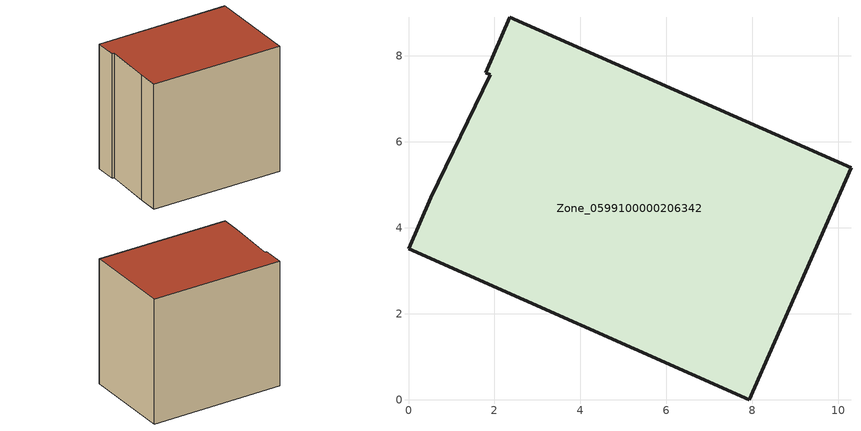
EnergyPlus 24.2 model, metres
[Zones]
Zone_0599100000206342
 floor ground (C_G): 0,3.51 0.52,4.7 1.91,7.55 1.79,7.6 2.36,8.89 10.29,5.39 7.93,0 z0
 wall outside (C_F): 1.79,7.6 1.91,7.55 0.52,4.7 0,3.51 7.93,0 10.29,5.39 2.36,8.89 1.79,7.6 z0:8.23
 roof outside (C_R): 0.52,4.7 0,3.51 7.93,0 10.29,5.39 2.36,8.89 1.79,7.6 1.91,7.55 z8.23
[BUILDING]
Pand.0599100000206342: North Axis=0; Terrain=City; Loads Convergence Tolerance Value=0.04; Temperature Convergence Tolerance Value=0.4; Solar Distribution=FullExterior; Maximum Number of Warmup Days=25; Minimum Number of Warmup Days=1
[Site:Location]
Rotterdam.The.Hague.AP_ZH_NLD Design_Conditions: Latitude=51.96; Longitude=4.45; Time Zone=1; Elevation=-4.5
[SITE:GROUNDTEMPERATURE:BUILDINGSURFACE]
18, 18, 18, 18, 18, 18, 18, 18, 18, 18, 18, 18
[MATERIAL] Thermal Absorptance=0.9; Solar Absorptance=0.7; Visible Absorptance=0.7
Name | Roughness | Thickness | Conductivity | Density | Specific Heat
G.TI.1946-1964 | MediumSmooth | 0.15 | 1 | 540 | 1210
F.TI.1946-1964 | Rough | 0.3 | 0.857143 | 1920 | 840
R.TI.1946-1964 | MediumRough | 0.2 | 0.277778 | 1500 | 1000
[CONSTRUCTION]
C_G: G.TI.1946-1964
C_F: F.TI.1946-1964
C_R: R.TI.1946-1964
[ZONE]
Zone_0599100000206342: Type=1; Multiplier=1; Ceiling Height=Autocalculate; Volume=Autocalculate; Floor Area=autocalculate; Part of Total Floor Area=Yes
[ZONEINFILTRATION:DESIGNFLOWRATE]
Infil_Zone_0599100000206342: Zone or ZoneList or Space or SpaceList=Zone_0599100000206342; Schedule=AlwaysOn; Design Flow Rate Calculation Method=Flow/Area; Flow Rate per Floor Area=0.003; Constant Term Coefficient=1; Temperature Term Coefficient=0; Velocity Term Coefficient=0; Velocity Squared Term Coefficient=0
[HVACTEMPLATE:ZONE:IDEALLOADSAIRSYSTEM]
Zone_0599100000206342: Maximum Heating Supply Air Temperature=50; Minimum Cooling Supply Air Temperature=13; Maximum Heating Supply Air Humidity Ratio=0.0156; Minimum Cooling Supply Air Humidity Ratio=0.0077; Heating Limit=NoLimit; Cooling Limit=NoLimit; Dehumidification Control Type=ConstantSensibleHeatRatio; Cooling Sensible Heat Ratio=0.7; Dehumidification Setpoint=60; Humidification Control Type=None; Humidification Setpoint=30; Outdoor Air Method=None; Outdoor Air Flow Rate per Person=0.00944; Outdoor Air Flow Rate per Zone Floor Area=0; Outdoor Air Flow Rate per Zone=0; Demand Controlled Ventilation Type=None; Outdoor Air Economizer Type=NoEconomizer; Heat Recovery Type=None; Sensible Heat Recovery Effectiveness=0.7; Latent Heat Recovery Effectiveness=0.65
[ZONECONTROL:THERMOSTAT]
ThermostatControl_Zone_0599100000206342: Zone or ZoneList=Zone_0599100000206342; Control Type Schedule=DualSetpointControlType; Control 1=Thermostat_Zone_0599100000206342; Temperature Difference Between Cutout And Setpoint=0
[THERMOSTATSETPOINT:DUALSETPOINT]
Thermostat_Zone_0599100000206342: Heating Setpoint Temperature Schedule=HeatingSetpoint_Zone_0599100000206342; Cooling Setpoint Temperature Schedule=CoolingSetpoint_Zone_0599100000206342
[SCHEDULE:COMPACT]
HeatingSetpoint_Zone_0599100000206342: Through: 12/31, For: AllDays, Until: 24:00, 21
CoolingSetpoint_Zone_0599100000206342: Through: 12/31, For: AllDays, Until: 24:00, 24
DualSetpointControlType: Through: 12/31, For: AllDays, Until: 24:00, 4
AlwaysOn: Through: 12/31, For: AllDays, Until: 24:00, 1
